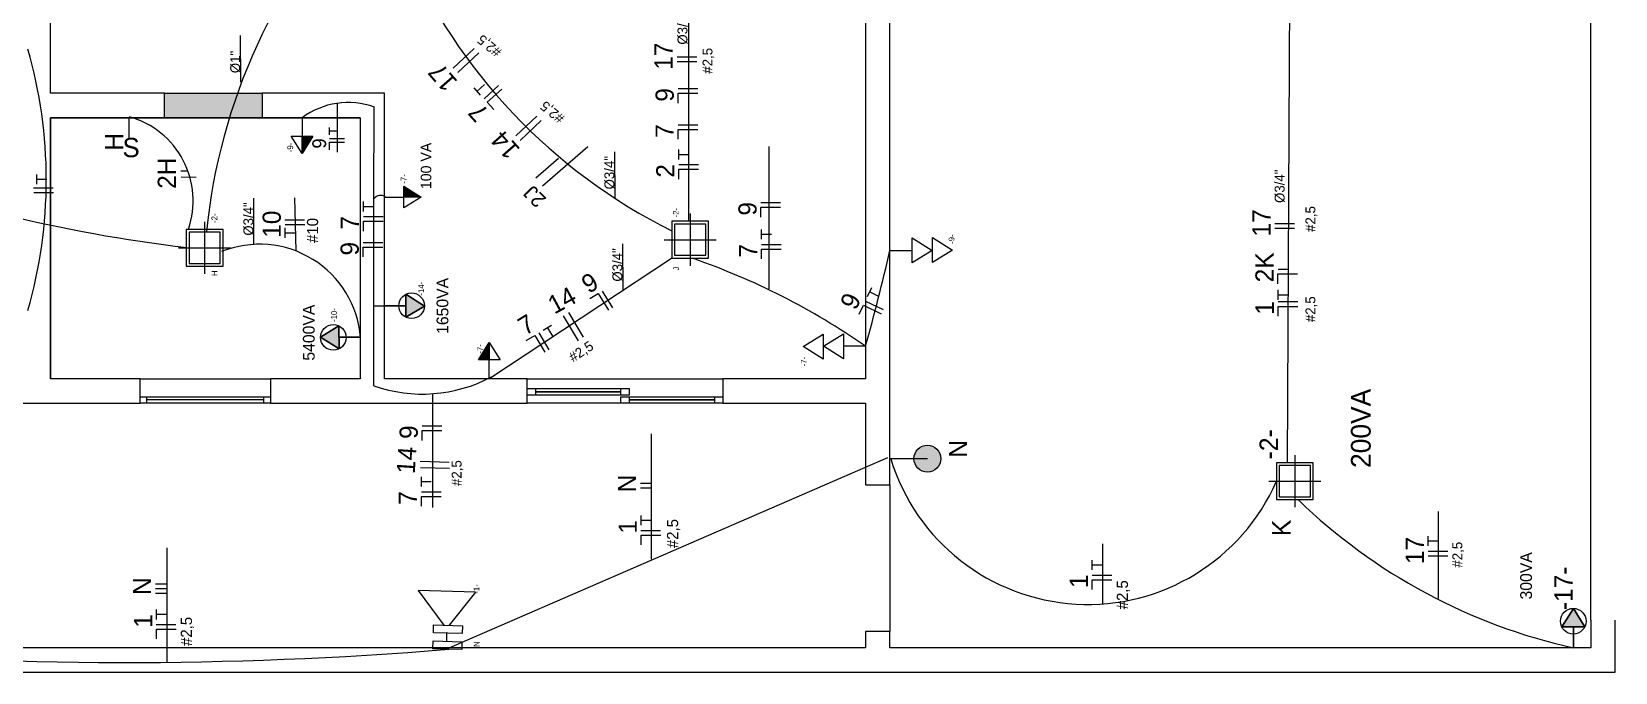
# Model space of a CAD drawing. Extents: x 419.58 to 420, y 0 to 0.295.
# Drawn here: x 419.7972 to 419.9267, y 0.1639 to 0.2163 of the extents above; entities that cross this region are included whole.
import ezdxf

# ---------------------------------------------------------------- set-up
doc = ezdxf.new("R2010")
doc.units = 0
doc.header["$MEASUREMENT"] = 0
doc.linetypes.add('DASHDOT', pattern=[1, 0.5, -0.25, 0, -0.25])
doc.linetypes.add('DASHED', pattern=[1.905, 1.27, -0.635])
doc.layers.get('0').update_dxf_attribs({"linetype": 'CONTINUOUS'})
for name, color, linetype in [('08', 8, 'CONTINUOUS'), ('EE-INTERRUPTOR', 10, 'CONTINUOUS'), ('SIMBOLO', 2, 'CONTINUOUS'), ('Tomada', 10, 'CONTINUOUS')]:
    doc.layers.add(name, color=color, linetype=linetype)
for name, color, linetype, lineweight in [('A-AREA-IDEN', 32, 'CONTINUOUS', 9), ('A-DETL-GENF', 92, 'CONTINUOUS', 9), ('A-FLOR', 192, 'CONTINUOUS', 9), ('A-FLOR-PATT', 8, 'CONTINUOUS', 9), ('A-GLAZ', 151, 'CONTINUOUS', 9), ('A-WALL', 18, 'CONTINUOUS', 9), ('AL2', 19, 'CONTINUOUS', 20), ('AL3', 3, 'CONTINUOUS', 30)]:
    doc.layers.add(name, color=color, linetype=linetype, lineweight=lineweight)

# ---------------------------------------------------------------- blocks, each defined once
blk = doc.blocks.new('Janela de correr - 2 Painéis - _120x100_MultiNucleo-524294-00-Térreo')
at = {"layer": 'A-GLAZ', "lineweight": 18}
for p, q in [((-0.600000000000007, 0.075), (-0.5499999999999776, 0.075)), ((-0.5499999999999776, 0.03500000000003602), (-0.600000000000007, 0.03500000000003602)), ((-0.5499999999999776, 0.075), (-0.5499999999999776, 0.03500000000003602)), ((-0.02500000000004318, 0.05499999999999928), (-0.550000000000043, 0.05499999999999758)), ((-0.550000000000043, 0.05499999999999758), (-0.02500000000004318, 0.05499999999999928)), ((-0.02500000000003682, 0.075), (0.02499999999999273, 0.075)), ((-0.02500000000003679, 0.03500000000003602), (-0.02500000000003682, 0.075)), ((0.02499999999999269, 0.03500000000003602), (-0.02500000000003678, 0.03500000000003602)), ((-0.02500000000000877, 0.02499999999999656), (0.02500000000002047, 0.02499999999999672)), ((-0.02500000000000864, -0.01500000000000343), (-0.02500000000000877, 0.02499999999999656)), ((0.02499999999999273, 0.075), (0.02499999999999269, 0.03500000000003602)), ((0.02500000000002047, 0.02499999999999672), (0.02500000000002059, -0.01500000000000326)), ((0.02499999999995681, 0.004999999999996726), (0.5499999999999563, 0.004999999999998423)), ((0.5499999999999563, 0.004999999999998423), (0.02499999999995682, 0.004999999999996726)), ((0.5499999999999622, 0.02499999999999841), (0.5999999999999913, 0.02499999999999857)), ((0.5499999999999623, -0.01500000000000157), (0.5499999999999622, 0.02499999999999841)), ((0.02500000000002059, -0.01500000000000326), (-0.02500000000000865, -0.01500000000000343)), ((0.5999999999999915, -0.01500000000000141), (0.5499999999999623, -0.01500000000000157))]:
    blk.add_line(p, q, dxfattribs=at)
at = {"layer": 'A-GLAZ'}
for p, q in [((-0.5499999999999776, 0.075), (-0.02500000000003675, 0.075)), ((-0.02500000000003676, 0.03500000000003602), (-0.5499999999999776, 0.03500000000003602)), ((0.02500000000002037, 0.02499999999999672), (0.5499999999999623, 0.02499999999999841)), ((0.5499999999999624, -0.01500000000000157), (0.02500000000002051, -0.01500000000000327))]:
    blk.add_line(p, q, dxfattribs=at)
blk = doc.blocks.new('Janela Maxim-ar - Painel 1 - _80x60_MultiNucleo-575731-00-Térreo')
at = {"layer": 'A-GLAZ', "lineweight": 18}
for p, q in [((-0.4000000000000078, 0.07499999999999876), (-0.360000000000009, 0.07499999999999889)), ((-0.4000000000000078, 0.03499999999999722), (-0.4000000000000078, 0.07499999999999876)), ((-0.3600000000000089, 0.03499999999999736), (-0.4000000000000078, 0.03499999999999722)), ((-0.360000000000009, 0.07499999999999889), (-0.3600000000000089, 0.03499999999999736)), ((-0.360000000000007, 0.05499999999999748), (0.3599999999999919, 0.05499999999999748)), ((0.3599999999999925, 0.07500000000000122), (0.3999999999999914, 0.07500000000000137)), ((0.3599999999999926, 0.03499999999999969), (0.3599999999999925, 0.07500000000000122)), ((0.3999999999999915, 0.0349999999999998), (0.3599999999999926, 0.03499999999999969)), ((0.3999999999999914, 0.07500000000000137), (0.3999999999999915, 0.0349999999999998))]:
    blk.add_line(p, q, dxfattribs=at)
at = {"layer": 'A-GLAZ'}
for p, q in [((-0.360000000000009, 0.07499999999999889), (0.3599999999999927, 0.07500000000000122)), ((0.3599999999999927, 0.03499999999999974), (-0.3600000000000089, 0.0349999999999974))]:
    blk.add_line(p, q, dxfattribs=at)
blk = doc.blocks.new('A$C2d1ab4d6')
for points in [[(27.33165064993955, 157.931650649939), (27.33165064993955, 27.33165064993864), (157.9316506499381, 27.33165064993864), (157.9316506499381, 157.931650649939)], [(37.33165064993955, 147.931650649939), (37.33165064993955, 37.33165064993864), (147.9316506499381, 37.33165064993864), (147.9316506499381, 147.931650649939)]]:
    blk.add_lwpolyline(points, close=True)
at = {"layer": '08', "linetype": 'DASHDOT'}
for p, q in [((92.63165064993882, 185.2633012998776), (92.63165064993882, 0)), ((185.2633012998776, 92.63165064993882), (0, 92.63165064993882))]:
    blk.add_line(p, q, dxfattribs=at)

msp = doc.modelspace()

# ---------------------------------------------------------------- hatches: boundary and pattern name
at = {"ltscale": 50}
h = msp.add_hatch(color=1, dxfattribs=at)
h.dxf.hatch_style = 1
h.paths.add_polyline_path([(419.8201597433885, 0.2077166727751774), (419.8192768890573, 0.2077166727751774), (419.8192768890573, 0.20630410584522)])
h = msp.add_hatch(color=1, dxfattribs=at)
h.dxf.hatch_style = 1
h.paths.add_polyline_path([(419.8275956386813, 0.2036268050577519), (419.8275956386813, 0.2027439507265285), (419.8290082056113, 0.2027439507265285)])
h = msp.add_hatch(color=1, dxfattribs=at)
h.dxf.hatch_style = 1
h.paths.add_polyline_path([(419.83370803496, 0.1894379977139806), (419.8345908892912, 0.1894379977139806), (419.8345908892912, 0.190850564643938)])
at = {"true_color": 0x000000}
h = msp.add_hatch(color=18, dxfattribs=at)
h.dxf.hatch_style = 1
h.paths.add_polyline_path([(419.8704297261723, 0.1824517976665447, 1), (419.8704297261723, 0.1802518951981256, 1)])
at = {"layer": 'A-FLOR-PATT'}
h = msp.add_hatch(dxfattribs=at)
h.set_pattern_fill('FP_6', color=256, scale=0.01333333333333333, angle=90, style=0, pattern_type=2)
h.set_pattern_definition([(90, (419.7679709294536, -0.3489698819169575), (-0.00136, 0.005413333333333334), [0.0004533333333333334, -0.003613333333333334, 0.0004533333333333334, -0.003613333333333334, -0.02168]), (90, (419.7679709294536, -0.3489698819169575), (-0.00136, 0.005413333333333334), [-0.008133333333333334, 0.0004533333333333334, -0.007680000000000001, 0.0004533333333333334, -0.003613333333333334, -0.00948]), (90, (419.7679709294536, -0.3489698819169575), (-0.00136, 0.005413333333333334), [-0.02032, 0.0004533333333333334, -0.002266666666666667, 0.0004533333333333334, -0.00632]), (210, (419.7672909294536, -0.3469432152502918), (-0.004008084185819762, -0.003884461215813502), [0.0004533333333333329, -0.00361333333333333, 0.0004533333333333329, -0.00361333333333333, -0.02167999999999998]), (210, (419.7672909294536, -0.3469432152502918), (-0.004008084185819762, -0.003884461215813502), [-0.008133333333333326, 0.0004533333333333329, -0.007679999999999994, 0.0004533333333333329, -0.00361333333333333, -0.009479999999999992]), (210, (419.7672909294536, -0.3469432152502918), (-0.004008084185819762, -0.003884461215813502), [-0.02031999999999999, 0.0004533333333333329, -0.002266666666666665, 0.0004533333333333329, -0.006319999999999997]), (330.0000000000001, (419.7645842627869, -0.3462632152502465), (0.005368084185819762, -0.00152887211751983), [0.0004533333333333334, -0.003613333333333334, 0.0004533333333333334, -0.003613333333333334, -0.02168]), (330.0000000000001, (419.7645842627869, -0.3462632152502465), (0.005368084185819762, -0.00152887211751983), [-0.008133333333333334, 0.0004533333333333334, -0.007680000000000001, 0.0004533333333333334, -0.003613333333333334, -0.00948]), (330.0000000000001, (419.7645842627869, -0.3462632152502465), (0.005368084185819762, -0.00152887211751983), [-0.02032, 0.0004533333333333334, -0.002266666666666667, 0.0004533333333333334, -0.00632])])
h.paths.add_polyline_path([(419.8473628707376, 0.2605545955343587), (419.8453628707376, 0.2605545955343587), (419.8453628707376, 0.2485545955343582), (419.8473628707376, 0.2485545955343582)], flags=0)
h.paths.add_polyline_path([(419.8160295374043, 0.2092212622010265), (419.8160295374043, 0.2112212622010361), (419.8080295374043, 0.2112212622010361), (419.8080295374043, 0.2092212622010265), (419.8085742007169, 0.2092212622010265)], flags=0)
h.paths.add_polyline_path([(419.7560295374043, 0.2232212622010366), (419.7560295374043, 0.2252212622010461), (419.7480295374042, 0.2252212622010461), (419.7480295374042, 0.2232212622010366), (419.7483263491387, 0.2232212622010366)], flags=0)
h.paths.add_polyline_path([(419.7366962040709, 0.2232212622010366), (419.7366962040709, 0.2252212622010461), (419.7260295374043, 0.2252212622010461), (419.7260295374043, 0.2232212622010366), (419.736276778823, 0.2232212622010366)], flags=0)
h.paths.add_polyline_path([(419.7353628707376, 0.1878879288676671), (419.7260295374043, 0.1878879288676671), (419.7260295374043, 0.1858879288677144), (419.7353628707376, 0.1858879288677144)], flags=0)
h.paths.add_polyline_path([(419.6840295374043, 0.2022212622010215), (419.6840239150674, 0.2102212622010029), (419.6820295374043, 0.2102212622010029), (419.6820295374043, 0.2022212622010215)], flags=0)
h.paths.add_polyline_path([(419.6840295374043, 0.1892212622010447), (419.6840295374043, 0.1972212622010261), (419.6820295374043, 0.1972212622010261), (419.6820295374043, 0.1892212622010447)], flags=0)
at = {"layer": 'AL3', "ltscale": 2, "true_color": 0x139b48}
h = msp.add_hatch(color=114, dxfattribs=at)
h.dxf.hatch_style = 1
h.paths.add_polyline_path([(419.8292835525415, 0.1938332806452649), (419.8277750963674, 0.1947936739700822), (419.8277750963674, 0.192921042462217)])
h = msp.add_hatch(color=114, dxfattribs=at)
h.dxf.hatch_style = 1
h.paths.add_polyline_path([(419.8207922902432, 0.1912834695751826), (419.8223037044101, 0.190327738136034), (419.8222979227227, 0.1922003607184593)])
h = msp.add_hatch(color=114, dxfattribs=at)
h.dxf.hatch_style = 1
h.paths.add_polyline_path([(419.9232768852303, 0.1691124994065945), (419.9223164919055, 0.1676040432324157), (419.9241891234134, 0.1676040432324157)])

# ---------------------------------------------------------------- linework, layer by layer
at = {"color": 1, "ltscale": 50}
for p, q in [((419.8192768890573, 0.2092307340765842), (419.8192768890573, 0.2077166727751774)), ((419.8183940347261, 0.2077166727751774), (419.8201597433885, 0.2077166727751774)), ((419.8192768890573, 0.20630410584522), (419.8183940347261, 0.2077166727751774)), ((419.8201597433885, 0.2077166727751774), (419.8192768890573, 0.20630410584522)), ((419.8192768890573, 0.20630410584522), (419.8192768890573, 0.2077166727751774))]:
    msp.add_line(p, q, dxfattribs=at)
at = {"color": 1, "ltscale": 63}
for p, q in [((419.8275956386813, 0.2018610963953051), (419.8275956386813, 0.2036268050577519)), ((419.8275956386813, 0.2036268050577519), (419.8290082056113, 0.2027439507265285)), ((419.8260815773799, 0.2027439507265285), (419.8275956386813, 0.2027439507265285)), ((419.8290082056113, 0.2027439507265285), (419.8275956386813, 0.2018610963953051)), ((419.8290082056113, 0.2027439507265285), (419.8275956386813, 0.2027439507265285)), ((419.83370803496, 0.1894379977139806), (419.8345908892912, 0.190850564643938)), ((419.8345908892912, 0.190850564643938), (419.8354737436225, 0.1894379977139806)), ((419.8345908892912, 0.190850564643938), (419.8345908892912, 0.1894379977139806)), ((419.8354737436225, 0.1894379977139806), (419.83370803496, 0.1894379977139806)), ((419.8345908892912, 0.1879239364125738), (419.8345908892912, 0.1894379977139806))]:
    msp.add_line(p, q, dxfattribs=at)
at = {"color": 1}
msp.add_line((419.8704297261723, 0.1813518464323352), (419.8673632025553, 0.1813518464323352), dxfattribs=at)
at = {"color": 1, "ltscale": 63}
msp.add_circle((419.821838776256, 0.1912654478821878), 0.001046641178491082, dxfattribs=at)
at = {"color": 1}
msp.add_circle((419.8704297261723, 0.1813518464323352), 0.001099951234223302, dxfattribs=at)
at = {"layer": 'A-AREA-IDEN', "color": 150}
for p, q in [((419.8508988403757, 0.2312095994188894), (419.8508988403757, 0.2008140318122855)), ((419.9000697162552, 0.225076016627213), (419.8998583889623, 0.1810137802530107)), ((419.8251504386518, 0.2025931642109526), (419.8251736561342, 0.2100936345046875)), ((419.8251474817736, 0.1873159752092306), (419.8251474817736, 0.2025960588962903)), ((419.8495680787797, 0.1977632769350066), (419.8346431511417, 0.1879206316839941)), ((419.8260602623891, 0.1938348265372269), (419.825146010755, 0.1938348265372269))]:
    msp.add_line(p, q, dxfattribs=at)
at = {"layer": 'A-AREA-IDEN', "color": 251, "true_color": 0x636466}
for p, q in [((419.8142695294034, 0.212131569098176), (419.8142503643497, 0.2159490430870505)), ((419.8316422196714, 0.2132675448343093), (419.8333607947376, 0.2148969472609679)), ((419.8320107532624, 0.2129125854159497), (419.8337293283286, 0.2145419878426651)), ((419.8499517270953, 0.2138273947554126), (419.8515604645721, 0.2138273947554126)), ((419.849953032904, 0.2142138473461728), (419.8515617703807, 0.2142138473461728)), ((419.8338850954688, 0.2110838449331141), (419.8333456668622, 0.2116805239470523)), ((419.8336101067868, 0.2113900348046513), (419.8342072150792, 0.2119298515009973)), ((419.8341634815966, 0.2107755525855737), (419.8353568396245, 0.2118544097986614)), ((419.834421677153, 0.2104880071722732), (419.8356150351809, 0.211566864385361)), ((419.8500418771951, 0.2104195927547039), (419.8500418771951, 0.2112239614930331)), ((419.8500418771951, 0.2112239614930331), (419.8516506146717, 0.2112239614930331)), ((419.8500431830037, 0.2116104140837933), (419.8516519204804, 0.2116104140837933)), ((419.8221450948016, 0.2104038306998177), (419.8221450948016, 0.2064169456854756)), ((419.8349611057596, 0.209891328158335), (419.834421677153, 0.2104880071722732)), ((419.8367544834126, 0.2077337439700386), (419.8384730584789, 0.209363146396754)), ((419.8371230170036, 0.2073787845517359), (419.8388415920699, 0.2090081869784512)), ((419.8500380033989, 0.2086567521435541), (419.8516467408755, 0.2086567521435541)), ((419.8215195515444, 0.2075151824971044), (419.8227394550617, 0.2075151824971044)), ((419.8215197349526, 0.2078301668011022), (419.8215197349526, 0.2084401185597926)), ((419.8215207602607, 0.20814224073996), (419.8221311508468, 0.20814224073996)), ((419.8500366975902, 0.2074659308144646), (419.8500366975902, 0.2082702995527939)), ((419.8500366975902, 0.2082702995527939), (419.8516454350669, 0.2082702995527939)), ((419.8215185613514, 0.206612184246012), (419.8215185613514, 0.2072221360047024)), ((419.8215185613514, 0.2072221360047024), (419.8227384648687, 0.2072221360047024)), ((419.8389521211667, 0.2036689170190584), (419.8426503727933, 0.2068726789253788)), ((419.8448763665293, 0.2026280843381869), (419.8448572014757, 0.2064455583270046)), ((419.8500954804749, 0.2058140051184409), (419.8500954804749, 0.2066183738567702)), ((419.8500968325912, 0.2062255499936896), (419.8509017800296, 0.2062255499936896)), ((419.8574888734568, 0.1952500787066356), (419.8574888734568, 0.2068677064748385)), ((419.8093504145612, 0.2048735495711185), (419.8099404024843, 0.2048735495711185)), ((419.8383920315079, 0.2043141276147367), (419.8402424876675, 0.2059171610349608)), ((419.8500939327981, 0.2042078008945509), (419.8500939327981, 0.2050121696328802)), ((419.8500939327981, 0.2050121696328802), (419.8517026702748, 0.2050121696328802)), ((419.8500952386067, 0.2053986222236404), (419.8517039760835, 0.2053986222236404)), ((419.7973203024432, 0.2035073166169354), (419.7989290399199, 0.2035073166169354)), ((419.797594464385, 0.2037860259943045), (419.797594464385, 0.2045903947326337)), ((419.7975958165014, 0.2041975708695531), (419.7984007639397, 0.2041975708695531)), ((419.809387289486, 0.2043864328881568), (419.8106219035097, 0.2043806825122374)), ((419.7973462486451, 0.2031141825976306), (419.7989549861218, 0.2031141825976306)), ((419.8153479320181, 0.1988461720754344), (419.8153287669645, 0.2026636460642521)), ((419.8187959412395, 0.1983380262095693), (419.8186844084566, 0.202691177843576)), ((419.8242976355136, 0.2015656869495501), (419.8242976355136, 0.2023700556878794)), ((419.8568166103084, 0.2022993264906745), (419.8584253477852, 0.2022993264906745)), ((419.8178762080905, 0.2008819577878853), (419.8194849455672, 0.2008819577878853)), ((419.8242973936455, 0.2011503040547495), (419.8259061311222, 0.2011503040547495)), ((419.82429898763, 0.2019772318247988), (419.8251039350683, 0.2019772318247988)), ((419.8568153044998, 0.2011085051615851), (419.8568153044998, 0.2019128738999143)), ((419.8568153044998, 0.2019128738999143), (419.8584240419765, 0.2019128738999143)), ((419.8179021542924, 0.2004888237685805), (419.8195108917691, 0.2004888237685805)), ((419.8179072956605, 0.1994174593430103), (419.8179072956605, 0.2002218280813963)), ((419.8179086477769, 0.1998290042183157), (419.8187135952152, 0.1998290042183157)), ((419.8242960878368, 0.1999594827256601), (419.8242960878368, 0.2007638514639893)), ((419.8242960878368, 0.2007638514639893), (419.8259048253136, 0.2007638514639893)), ((419.8568702485235, 0.1992878739690696), (419.8568702485235, 0.2000922427074556)), ((419.8568716006399, 0.199699418844375), (419.8576765480782, 0.199699418844375)), ((419.89884293574, 0.2001941190644061), (419.9004516732168, 0.2001941190644061)), ((419.8988442415487, 0.2005805716551663), (419.9004529790254, 0.2005805716551663)), ((419.8242738054333, 0.1978446358004931), (419.8242738054333, 0.1986490045388791)), ((419.8242738054333, 0.1986490045388791), (419.8258825429099, 0.1986490045388791)), ((419.8242751112419, 0.1990354571296393), (419.8258838487186, 0.1990354571296393)), ((419.845531905573, 0.1950921353295598), (419.8455127405193, 0.1989096093184344)), ((419.8568687008468, 0.1976816697451795), (419.8568687008468, 0.1984860384835656)), ((419.8568687008468, 0.1984860384835656), (419.8584774383235, 0.1984860384835656)), ((419.8568700066554, 0.1988724910743258), (419.8584787441321, 0.1988724910743258)), ((419.8991043373748, 0.1956477634552698), (419.8991043373748, 0.1964521321936559)), ((419.8991043373748, 0.1964521321936559), (419.9007130748515, 0.1964521321936559)), ((419.8991056431835, 0.1968385847844161), (419.8999100119218, 0.1968385847844161)), ((419.842810942719, 0.1944410829553931), (419.8434986921513, 0.1948582277571518)), ((419.8434986921513, 0.1948582277571518), (419.8443329817549, 0.1934827288926044)), ((419.843829793111, 0.1950575251845521), (419.8446640827145, 0.1936820263200048)), ((419.8655365007809, 0.1946163819595199), (419.8658792239881, 0.1953440837325502)), ((419.865713073925, 0.1949881250662315), (419.8664412992402, 0.1946451552881854)), ((419.8991058850515, 0.1943435421415529), (419.8991058850515, 0.1951479108798821)), ((419.899107237168, 0.1947550870168016), (419.8999121846063, 0.1947550870168016)), ((419.8406385822001, 0.1930275081055015), (419.8418497772281, 0.1909924505803815)), ((419.8410659501562, 0.1933088794375522), (419.8422771451842, 0.1912738219124321)), ((419.8648507335653, 0.1931639296435606), (419.8651934567724, 0.1938916314166477)), ((419.8651934567724, 0.1938916314166477), (419.8666488603185, 0.1932061850022819)), ((419.8653592967712, 0.1942406935956456), (419.8668147003173, 0.1935552471813367)), ((419.8991091955359, 0.1930026397026268), (419.8991091955359, 0.193807008440956)), ((419.8991091955359, 0.193807008440956), (419.9007179330126, 0.193807008440956)), ((419.8991105013445, 0.1941934610317162), (419.9007192388212, 0.1941934610317162)), ((419.838994307719, 0.191850930142607), (419.8396820571513, 0.1922680749443657)), ((419.8393468870388, 0.1920632008090024), (419.8397643319538, 0.1913749565781018)), ((419.8376201722066, 0.1910192775721953), (419.8383079216389, 0.1914364223740108)), ((419.8383079216389, 0.1914364223740108), (419.8391422112425, 0.1900609235094635)), ((419.8386390225986, 0.1916357198013543), (419.8394733122021, 0.1902602209368069)), ((419.8299374440422, 0.1866100808594524), (419.8299374440422, 0.1773734644013985)), ((419.829104508751, 0.1840397439158892), (419.8307132462277, 0.1840397439158892)), ((419.8291032029423, 0.1828489225867997), (419.8291032029423, 0.183653291325129)), ((419.8291032029423, 0.183653291325129), (419.830711940419, 0.183653291325129)), ((419.847852735382, 0.1731351837599959), (419.847852735382, 0.1833970526208191)), ((419.8289515884113, 0.1811426130030895), (419.8313189409802, 0.1810786259681549)), ((419.8289609852965, 0.1806310224491199), (419.8313283378654, 0.1805670354141853)), ((419.8290403514872, 0.1790708428334256), (419.8290403514872, 0.1798752115718116)), ((419.8290417036035, 0.179482387708731), (419.8298466510419, 0.179482387708731)), ((419.8469656733151, 0.1789641341111974), (419.8478639661477, 0.1789641341111974)), ((419.8469669791238, 0.1793505867019576), (419.84785561771, 0.1793505867019576)), ((419.8290388038104, 0.1774646386095924), (419.8290388038104, 0.1782690073479216)), ((419.8290388038104, 0.1782690073479216), (419.8306475412871, 0.1782690073479216)), ((419.8290401096191, 0.1786554599386818), (419.8306488470957, 0.1786554599386818)), ((419.8470208887445, 0.1759098973384425), (419.8470208887445, 0.1767142660767718)), ((419.8470222408609, 0.176321442213748), (419.8478271882992, 0.176321442213748)), ((419.9122323694969, 0.1699347677792389), (419.9122323694969, 0.177038501129914)), ((419.8469846235343, 0.1754947124055093), (419.848593361011, 0.1754947124055093)), ((419.8470193410678, 0.1743036931145525), (419.8470193410678, 0.1751080618528817)), ((419.8470193410678, 0.1751080618528817), (419.8486280785444, 0.1751080618528817)), ((419.9113871154204, 0.1742144177897558), (419.9113871154204, 0.1750187865281418)), ((419.8082565839075, 0.1647468821429356), (419.8082565839075, 0.1740569764390898)), ((419.8847707427828, 0.1694768317261151), (419.8847707427828, 0.1743896133044132)), ((419.9113868735523, 0.1737990348949552), (419.912995611029, 0.1737990348949552)), ((419.9113884675368, 0.1746259626650613), (419.9121934149751, 0.1746259626650613)), ((419.8839141059535, 0.172258759777435), (419.8839141059535, 0.1730631285157642)), ((419.8839154580699, 0.1726703046527405), (419.8847204055082, 0.1726703046527405)), ((419.9113855677437, 0.1734125823042518), (419.9129943052204, 0.1734125823042518)), ((419.8072928799475, 0.1711128872066183), (419.8081815185337, 0.1711128872066183)), ((419.8839125582767, 0.170652555553545), (419.8839125582767, 0.171456924291931)), ((419.8839125582767, 0.171456924291931), (419.8855212957534, 0.171456924291931)), ((419.8839138640854, 0.1718433768826344), (419.8855226015621, 0.1718433768826344)), ((419.8072809078969, 0.1703538345526567), (419.8081792007295, 0.1703538345526567)), ((419.8072915741388, 0.1707264346158581), (419.8081898669714, 0.1707264346158581)), ((419.8073807118365, 0.1682177996800078), (419.8073807118365, 0.1690221684183371)), ((419.8073820639528, 0.1686293445552565), (419.8081870113912, 0.1686293445552565)), ((419.8073444466262, 0.1678026147470746), (419.8089531841029, 0.1678026147470746)), ((419.8073791641597, 0.1666115954561178), (419.8073791641597, 0.167415964194447)), ((419.8073791641597, 0.167415964194447), (419.8089879016364, 0.167415964194447))]:
    msp.add_line(p, q, dxfattribs=at)
at = {"layer": 'A-AREA-IDEN', "color": 217, "linetype": 'DASHED', "ltscale": 0.1, "true_color": 0x93278f}
msp.add_line((419.8671640342354, 0.1814301938779295), (419.831104879148, 0.1657808520337767), dxfattribs=at)
at = {"layer": 'A-AREA-IDEN', "color": 150}
for centre, radius, start, end in [((419.8594641111467, 0.1950663489682256), 0.04824997396900879, 136.5437079873998, 174.2535356069198), ((419.8702900247796, 0.2416218864452162), 0.04653433587752087, 203.5421677026322, 243.5095274329777), ((419.759682125093, 0.204152788090596), 0.03867764565685342, 343.9580763710086, 16.04192362899132), ((419.8230467517071, 0.2041273087565401), 0.006341012840748859, 70.20503441956852, 126.4822866536746), ((419.8032578410765, 0.2024408641208879), 0.007113557218432175, 340.9022790949014, 74.36610636937978), ((419.823933736827, 0.3190813464606208), 0.1212856929377905, 248.8291117968478, 263.3282874112928), ((419.8257221611759, 0.2021899988296809), 0.0006906065683820941, 55.07680637249171, 144.8941995470205), ((419.8158043891971, 0.1905971536719449), 0.00828447723217767, 4.6811857144884, 111.9889186336258), ((419.7032982356362, 0.2360680203121319), 0.1683371960293475, 344.3099326344106, 347.0635666752453), ((419.8327250475128, 0.1437982952251673), 0.05701067797151157, 55.07607685853009, 71.00959505879851), ((419.8291283547252, 0.1986166447108531), 0.01198170653767361, 250.5860435836307, 298.0527717261421), ((419.8835476977503, 0.1863064149522415), 0.01686931286317971, 197.1644785539465, 336.2251350850486), ((419.9334187838473, 0.2117273950138383), 0.04694843695039053, 225.9423150263606, 257.5226990219332), ((419.8049278467561, 0.4845816027960268), 0.3198918897818252, 265.059219441112, 274.7259087531774)]:
    msp.add_arc(centre, radius, start, end, dxfattribs=at)
at = {"layer": 'A-DETL-GENF', "color": 18, "true_color": 0x000000}
msp.add_line((419.8240295374043, 0.1935812622010076), (419.8240295374043, 0.1878879288676671), dxfattribs=at)
at = {"layer": 'A-FLOR'}
for p, q in [((419.9246962040709, 0.1681374013379013), (419.9246962040709, 0.2328040680046115)), ((419.8080295374043, 0.2112212622010361), (419.8160295374043, 0.2112212622010361)), ((419.7987058676732, 0.2092166982429262), (419.7987058676732, 0.1878852933398321)), ((419.8240299652753, 0.2092166982429262), (419.7987058676732, 0.2092166982429262)), ((419.8080295374043, 0.2092212622010265), (419.8160295374043, 0.2092212622010265)), ((419.8673628707376, 0.179221262200997), (419.8673628707376, 0.1672212622009965))]:
    msp.add_line(p, q, dxfattribs=at)
at = {"layer": 'A-WALL', "lineweight": 25}
for p, q in [((419.8673628707376, 0.179221262200997), (419.8673628707376, 0.2472212622010375)), ((419.8653628707376, 0.2452212622010279), (419.8653628707376, 0.1878879288676671)), ((419.7986962040709, 0.2112212622010361), (419.7986962040709, 0.2232212622010366)), ((419.8080295374043, 0.2112212622010361), (419.7986962040709, 0.2112212622010361)), ((419.8080295374043, 0.2092212622010265), (419.8080295374043, 0.2112212622010361)), ((419.8260295374043, 0.2112212622010361), (419.8160295374043, 0.2112212622010361)), ((419.8160295374043, 0.2112212622010361), (419.8160295374043, 0.2092212622010265)), ((419.8260295374043, 0.1878879288676671), (419.8260295374043, 0.2112212622010361)), ((419.7986962040709, 0.1878879288676671), (419.7986962040709, 0.2092212622010265)), ((419.7986962040709, 0.2092212622010265), (419.8080295374043, 0.2092212622010265)), ((419.8160295374043, 0.2092212622010265), (419.8240295374043, 0.2092212622010265)), ((419.8240295374043, 0.2092212622010265), (419.8240295374043, 0.1935812622010076)), ((419.8060295374043, 0.1878879288676671), (419.7986962040709, 0.1878879288676671)), ((419.8060295374043, 0.1864212622010086), (419.8060295374043, 0.1878879288676671)), ((419.8240295374043, 0.1878879288676671), (419.8166962040709, 0.1878879288676671)), ((419.8166962040709, 0.1878879288676671), (419.8166962040709, 0.1864212622010086)), ((419.8376962040709, 0.1878879288676671), (419.8260295374043, 0.1878879288676671)), ((419.8376962040709, 0.1858879288677144), (419.8376962040709, 0.1878879288676671)), ((419.8653628707376, 0.1878879288676671), (419.853696204071, 0.1878879288676671)), ((419.853696204071, 0.1878879288676671), (419.853696204071, 0.1858879288677144)), ((419.7860295374043, 0.1858879288677144), (419.8060295374043, 0.1858879288677144)), ((419.8166962040709, 0.1858879288677144), (419.8376962040709, 0.1858879288677144)), ((419.853696204071, 0.1858879288677144), (419.8653628707376, 0.1858879288677144)), ((419.8653628707376, 0.1858879288677144), (419.8653628707376, 0.179221262200997)), ((419.8653628707376, 0.179221262200997), (419.8673628707376, 0.179221262200997)), ((419.8673628707376, 0.1672212622009965), (419.8653628707376, 0.1672212622009965)), ((419.8653628707376, 0.1672212622009965), (419.8653628707376, 0.1658879288676758)), ((419.8673628707376, 0.1658879288676758), (419.8673628707376, 0.1672212622009965)), ((419.9246962040709, 0.1681374013379013), (419.9246962040709, 0.1658879288676758)), ((419.9266962040709, 0.1638879288676662), (419.9266962040709, 0.1681374013379013)), ((419.8653628707376, 0.1658879288676758), (419.6246962040709, 0.1658879288676758)), ((419.9246962040709, 0.1658879288676758), (419.8673628707376, 0.1658879288676758)), ((419.622696204071, 0.1638879288676663), (419.9266962040709, 0.1638879288676662))]:
    msp.add_line(p, q, dxfattribs=at)
at = {"layer": 'A-WALL'}
for p, q in [((419.8060295374043, 0.1878879288676671), (419.8166962040709, 0.1878879288676671)), ((419.8376962040709, 0.1878879288676671), (419.853696204071, 0.1878879288676671)), ((419.8453628707376, 0.1858879288677144), (419.8376962040709, 0.1858879288677144))]:
    msp.add_line(p, q, dxfattribs=at)
at = {"layer": 'AL2', "color": 1, "ltscale": 63}
for p, q in [((419.8673628442999, 0.1983833529497474), (419.8691839039511, 0.198383226634121)), ((419.8691839039511, 0.1973570356382766), (419.8691839039511, 0.1994094176300223)), ((419.8691839039511, 0.1994094176300223), (419.8708258095445, 0.198383226634121)), ((419.8708258095445, 0.198383226634121), (419.8691839039511, 0.1973570356382766)), ((419.8708520496786, 0.1973851650739107), (419.8708520496786, 0.1994375470657133)), ((419.8708520496786, 0.1994375470657133), (419.872493955272, 0.198411356069812)), ((419.872493955272, 0.198411356069812), (419.8708520496786, 0.1973851650739107)), ((419.8602664801268, 0.1905160926896201), (419.8619083857202, 0.1915422836855214)), ((419.8619083857202, 0.1894899016937188), (419.8602664801268, 0.1905160926896201)), ((419.8619083857202, 0.1915422836855214), (419.8619083857202, 0.1894899016937188)), ((419.8619346258544, 0.1905442221252542), (419.8635765314478, 0.1915704131211555)), ((419.8635765314478, 0.1895180311293529), (419.8619346258544, 0.1905442221252542)), ((419.8635765314478, 0.1915704131211555), (419.8635765314478, 0.1895180311293529)), ((419.8653627312412, 0.1905440958096847), (419.8635765314478, 0.1905442221252542))]:
    msp.add_line(p, q, dxfattribs=at)
at = {"layer": 'AL3', "color": 114, "ltscale": 2, "true_color": 0x139b48}
for p, q in [((419.8277750963674, 0.192921042462217), (419.8277750963674, 0.1947974532236572)), ((419.8292835525415, 0.1938332806452649), (419.8277750963674, 0.1947936739700822)), ((419.8260589820026, 0.1938356748434558), (419.8275336803688, 0.1938356748434558)), ((419.8272885211739, 0.1938356748434558), (419.8277788395638, 0.1938356748434558)), ((419.8277750963674, 0.192921042462217), (419.8292855320371, 0.1938344777443604)), ((419.8222979227227, 0.1922003607184593), (419.8207903144529, 0.1912822663701377)), ((419.8222979227227, 0.1922003607184593), (419.8223037160784, 0.1903239589004215)), ((419.8207922902432, 0.1912834695751826), (419.8223037044101, 0.190327738136034)), ((419.822787319494, 0.1912872349813028), (419.8222970034411, 0.1912857211395931)), ((419.824016852805, 0.191291031142498), (419.8225421614675, 0.1912864780604195)), ((419.9232768852303, 0.1691124994065945), (419.9223164919055, 0.1676040432324157)), ((419.9241891234134, 0.1676040432324157), (419.9232756881312, 0.1691144789022587)), ((419.9241891234134, 0.1676040432324157), (419.9223127126519, 0.1676040432324157)), ((419.9232744910321, 0.1671174680389527), (419.9232744910321, 0.1676077864289027)), ((419.9232744910321, 0.1658879288676758), (419.9232744910321, 0.1673626272339561))]:
    msp.add_line(p, q, dxfattribs=at)
at = {"layer": 'EE-INTERRUPTOR', "ltscale": 63}
msp.add_line((419.8051020243489, 0.2091557723153983), (419.8051020243489, 0.2075811390503191), dxfattribs=at)
at = {"layer": 'SIMBOLO', "color": 1}
for centre in [(419.8282371271579, 0.1938545332430408), (419.9232556326326, 0.1680660740229314)]:
    msp.add_circle(centre, 0.001046641178491082, dxfattribs=at)
at = {"layer": 'Tomada', "color": 18, "true_color": 0x000000}
for p, q in [((419.8287784399462, 0.1705763100408149), (419.8308832941455, 0.1677449450161248)), ((419.8334773147184, 0.1704528491248993), (419.8313041087717, 0.1677354740502892)), ((419.8310999298881, 0.1671094853817294), (419.8310945520179, 0.1664193717600142))]:
    msp.add_line(p, q, dxfattribs=at)
msp.add_lwpolyline([(419.8334732232369, 0.1704496923772467), (419.8287781606148, 0.1705747934594228)], dxfattribs=at)
for points in [[(419.8323909858598, 0.1677002327345463), (419.8323739938602, 0.1670625204089333), (419.8300202387126, 0.1671252367856937), (419.8300372307122, 0.1677629491113066)], [(419.832355961447, 0.1663857611998765), (419.8323389694474, 0.1657480488742635), (419.8299852142998, 0.1658107652509671), (419.8300022062994, 0.1664484775766368)]]:
    msp.add_lwpolyline(points, close=True, dxfattribs=at)

# ---------------------------------------------------------------- block references
at = {"xscale": 2.302951320574194e-05, "yscale": 2.302951320574194e-05, "zscale": 2.302951320574194e-05, "rotation": 90}
for p in [(419.8531575862827, 0.1971219964529496, -2.934199972705913e-06), (419.8134458228038, 0.1964612423037693, -2.934199972705913e-06), (419.9026200731505, 0.1773772296957645, -2.934199972705913e-06)]:
    msp.add_blockref('A$C2d1ab4d6', p, dxfattribs=at)
at = {"layer": 'A-GLAZ', "xscale": 0.01333333333333333, "yscale": 0.01333333333333333, "zscale": 0.01333333333333333, "rotation": 179.9999999999999}
for name, p in [('Janela de correr - 2 Painéis - _120x100_MultiNucleo-524294-00-Térreo', (419.8456962040709, 0.1868879288676908)), ('Janela Maxim-ar - Painel 1 - _80x60_MultiNucleo-575731-00-Térreo', (419.8113628707376, 0.1868879288676908))]:
    msp.add_blockref(name, p, dxfattribs=at)

# ---------------------------------------------------------------- texts
at = {"layer": 'A-AREA-IDEN', "color": 251, "true_color": 0x636466}
for s, insert, char_height, attachment_point, rotation in [('Ø3/4" ', (419.8499901326951, 0.2152020684356444), 0.0008097471393443406, 1, 90), ('#2,5 ', (419.8351501594888, 0.2141160085630531), 0.0008097471393443406, 1, 140.55449111650879), ('17', (419.8481039744043, 0.2131424812061482), 0.00148874754176268, 1, 90), ('Ø1" ', (419.813405129819, 0.2128682558255264), 0.0008097471393443406, 1, 90), ('#2,5 ', (419.8520366771892, 0.2128253646968687), 0.0008097471393443406, 1, 90), ('17', (419.8309523260771, 0.2112048463063729), 0.00148874754176268, 1, 131.20815213038728), ('9', (419.8481941245039, 0.2105390479437688), 0.00148874754176268, 1, 90), ('7', (419.8335103372945, 0.2087407933217378), 0.00148874754176268, 1, 132.11520776766267), ('#2,5 ', (419.8403023069673, 0.2086918292769155), 0.0008097471393443406, 1, 140.55449111650879), ('7', (419.8481889448992, 0.2075853860035295), 0.00148874754176268, 1, 90), ('H', (419.8031616473169, 0.2065357334494138), 0.00148874754176268, 1, 90), ('9', (419.8201174129106, 0.2067027669590971), 0.001128915307179603, 1, 90), ('14', (419.8360645898184, 0.2056710454421591), 0.00148874754176268, 1, 131.20815213038728), ('-9-', (419.8180740758326, 0.2064076923398375), 0.0004739713684102749, 1, 90), ('Ø3/4" ', (419.8440119669449, 0.2033647710654805), 0.0008097471393443406, 1, 90), ('2H', (419.8074735288029, 0.2034156341358084), 0.00148874754176268, 1, 90), ('2', (419.848246180107, 0.2043272560836158), 0.00148874754176268, 1, 90), ('Ø3/4" ', (419.8988337425257, 0.2022597558414532), 0.0008097471393443406, 1, 90), ('-7-', (419.8273521212968, 0.2038330534645638), 0.0004739713684102749, 1, 90), ('2J', (419.8378736907509, 0.2023724724675162), 0.001198368348316535, 2, 134.4302573676056), ('Ø3/4" ', (419.8144835324337, 0.199582858802728), 0.0008097471393443406, 1, 90), ('9', (419.8549675518088, 0.2012279603506499), 0.00148874754176268, 1, 90), ('-2-', (419.8118704266867, 0.2006239681392117), 0.0004739713684102749, 1, 90), ('10', (419.8160530957927, 0.1994174576285559), 0.00148874754176268, 1, 90), ('#10 ', (419.8196795659295, 0.1989914518360933), 0.0009142613757026451, 1, 90), ('7', (419.8224483351458, 0.200078937914725), 0.00148874754176268, 1, 90), ('-2-', (419.8496225396339, 0.201076558686168), 0.0004739713684102749, 1, 90), ('17', (419.896995183049, 0.1995092055151417), 0.001503312859547084, 1, 90), ('#2,5 ', (419.9013535855192, 0.1998937117003265), 0.0008097471393443406, 1, 90), ('-9-', (419.8721637502412, 0.1989151354952128), 0.0004739713684102749, 1, 90), ('9', (419.8224260527422, 0.1979640909896148), 0.00148874754176268, 1, 90), ('Ø3/4" ', (419.8446675059886, 0.1958288220569102), 0.0008097471393443406, 1, 90), ('7', (419.8550209481558, 0.1978011249342444), 0.00148874754176268, 1, 90), ('2K', (419.8972565846838, 0.1957672186443347), 0.001503312859547084, 1, 90), ('J', (419.8496384928578, 0.1967335897696216), 0.0004739713684102749, 1, 90), ('H', (419.8118863799106, 0.1962809992226653), 0.0004739713684102749, 1, 90), ('-14-', (419.8287836558094, 0.1946835465388403), 0.0004739713684102749, 1, 90), ('9', (419.8419548363605, 0.1960828933744665), 0.00148874754176268, 1, 31.23832022826831), ('14', (419.8392056755218, 0.1944358473488137), 0.00148874754176268, 1, 28.493479202298015), ('9', (419.8632299932483, 0.1940592845310789), 0.00148874754176268, 1, 64.78113212007761), ('#2,5 ', (419.9013535855192, 0.1925164078335797), 0.0008097471393443406, 1, 90), ('-10-', (419.8216564621001, 0.1925290069430616), 0.0004739713684102749, 1, 90), ('7', (419.836764065848, 0.1926610879913255), 0.00148874754176268, 1, 31.23832022826831), ('1', (419.8972614428449, 0.1931220948916916), 0.001503312859547084, 1, 90), ('-7-', (419.8336051662704, 0.1899348027309884), 0.0004739713684102749, 1, 90), ('#2,5 ', (419.8409989748015, 0.1898806706228697), 0.0008097471393443406, 1, 33.120733254115564), ('-7-', (419.8600772914208, 0.1889026756675207), 0.0004739713684102749, 1, 90), ('9', (419.8272554502512, 0.1829683777758646), 0.00148874754176268, 1, 90), ('N', (419.8721831878086, 0.1814320902365125), 0.00148874754176268, 1, 90), ('-2-', (419.8975963591953, 0.1812990876092613), 0.001503312859547084, 1, 90), ('14', (419.8270048296602, 0.1801726600385791), 0.00148874754176268, 1, 86.18558449134599), ('#2,5 ', (419.8315122631201, 0.1791188843316149), 0.0008097471393443406, 1, 90), ('\\pxql;N', (419.8451179206241, 0.1786083547484054), 0.00148874754176268, 1, 90), ('7', (419.8271910511194, 0.1775840937986572), 0.00148874754176268, 1, 90), ('1', (419.8451715883767, 0.1752280721993316), 0.00148874754176268, 1, 90), ('#2,5 ', (419.8491290192918, 0.1740386865942583), 0.0009142613757026451, 1, 90), ('K', (419.8986256705393, 0.1750199888239194), 0.001503312859547084, 1, 90), ('17', (419.9095378150526, 0.1727276687549306), 0.001503312859547084, 1, 90), ('#2,5 ', (419.9133670397243, 0.1724501240702807), 0.0008097471393443406, 1, 90), ('-17-', (419.9216992541792, 0.1689648132656885), 0.001503312859547084, 1, 90), ('\\pxql;N', (419.8054438214477, 0.1702075192916368), 0.00148874754176268, 1, 90), ('-1-', (419.8333090138566, 0.170314547042608), 0.0004739713684102749, 1, 90), ('1', (419.8820648055857, 0.1707720107426098), 0.001503312859547084, 1, 90), ('#2,5 ', (419.8859138557822, 0.1690393650232522), 0.0009142613757026451, 1, 90), ('1', (419.8055314114686, 0.16753597454084), 0.00148874754176268, 1, 90), ('#2,5 ', (419.8093616370773, 0.1660409406223948), 0.0009142613757026451, 1, 90), ('N', (419.8333249670806, 0.1659715781260616), 0.0004739713684102749, 1, 90)]:
    msp.add_mtext(s, dxfattribs=dict(at, insert=insert, char_height=char_height, attachment_point=attachment_point, rotation=rotation))
at = {"layer": 'A-AREA-IDEN', "attachment_point": 1, "rotation": 90}
for s, width, gutter_width, heights, insert, char_height in [('100 VA', 0.006017528984288483, 0.004320047548761958, [0], (419.8289867252972, 0.2033891139276989), 0.0008640095097523917), ('1650VA', 0.00328049433175445, 0.004812929882077864, [0.0009375649117070827], (419.8302830249702, 0.1915557766172356), 0.0009625859764155729), ('5400VA', 0.00328049433175445, 0.004812929882077864, [0.0009375649117070827], (419.8193490286145, 0.1893662619066845), 0.0009625859764155729), ('200VA', 0.003814289044640281, 0.008056016356746035, [0], (419.9050738775135, 0.1805963233899774), 0.001611203271349207), ('300VA', 0.00328049433175445, 0.004812929882077864, [0.0009375649117070827], (419.9189152737962, 0.1698415949746845), 0.0009625859764155729)]:
    msp.add_mtext_dynamic_manual_height_columns(s, width=width, gutter_width=gutter_width, heights=heights, dxfattribs=dict(at, insert=insert, char_height=char_height))
at = {"layer": 'EE-INTERRUPTOR', "ltscale": 63}
msp.add_text('S', height=0.001581561569777376, rotation=1.172478246525104e-08, dxfattribs=at).set_placement((419.8045904481834, 0.2059992971559836))

doc.saveas('drawing.dxf')
